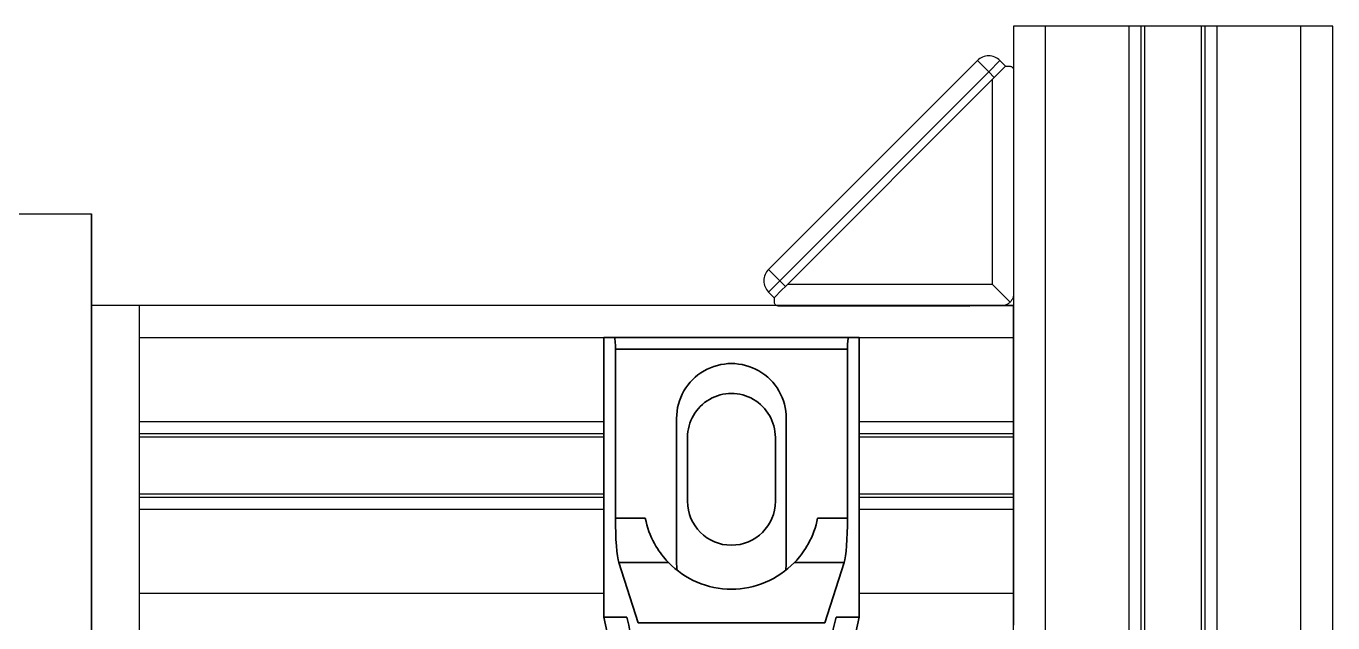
# Model space of a CAD drawing. Header units: millimetres. Extents: x -3183 to 3067, y 1033 to 2218.
# Drawn here: x -2703.9 to -2622.1, y 2046.9 to 2084.3 of the extents above; entities that cross this region are included whole.
import ezdxf

# ---------------------------------------------------------------- set-up
doc = ezdxf.new("R2010")
doc.units = ezdxf.units.MM
doc.linetypes.add('phl_thick', pattern=[0])
doc.layers.add('Kontury', color=7, linetype='Continuous', lineweight=35)
doc.layers.add('projection', color=7, linetype='Continuous')

msp = doc.modelspace()

# ---------------------------------------------------------------- linework, layer by layer
for p, q in [((-2622.05112, 2084.28669), (-2642.05112, 2084.28669)), ((-2642.05112, 2084.28669), (-2642.05112, 2066.78669)), ((-2640.05112, 2066.78669), (-2640.05112, 2084.28669)), ((-2634.80112, 2066.78669), (-2634.80112, 2084.28669)), ((-2634.05112, 2066.78669), (-2634.05112, 2084.28669)), ((-2633.82993, 2066.78669), (-2633.82993, 2084.28669)), ((-2630.27231, 2066.78669), (-2630.27231, 2084.28669)), ((-2630.05112, 2066.78669), (-2630.05112, 2084.28669)), ((-2629.30112, 2066.78669), (-2629.30112, 2084.28669)), ((-2624.05112, 2066.78669), (-2624.05112, 2084.28669)), ((-2622.05112, 2066.78669), (-2622.05112, 2084.28669)), ((-2714.30112, 2072.54289), (-2699.80112, 2072.54289)), ((-2698.30112, 2066.78669), (-2699.80112, 2066.78669)), ((-2642.05112, 2066.78669), (-2698.30112, 2066.78669)), ((-2696.80112, 1992.54289), (-2696.80112, 2066.78669)), ((-2696.80112, 2064.78669), (-2667.71977, 2064.78669)), ((-2696.80112, 2059.53669), (-2667.71977, 2059.53669)), ((-2696.80112, 2058.78669), (-2667.71977, 2058.78669)), ((-2696.80112, 2058.5655), (-2667.71977, 2058.5655)), ((-2696.80112, 2055.00789), (-2667.71977, 2055.00789)), ((-2696.80112, 2054.78669), (-2667.71977, 2054.78669)), ((-2696.80112, 2054.03669), (-2667.71977, 2054.03669)), ((-2696.80112, 2048.78669), (-2667.71977, 2048.78669))]:
    msp.add_line(p, q)
at = {"layer": 'Kontury'}
for p, q in [((-2699.80112, 2072.54289), (-2699.80112, 1883.90453)), ((-2642.05112, 2066.78669), (-2642.05112, 2046.78669)), ((-2667.71977, 2047.28669), (-2667.71977, 2064.78669)), ((-2667.05708, 2064.78669), (-2667.71977, 2064.78669)), ((-2667.05708, 2064.78669), (-2652.38247, 2064.78669)), ((-2651.71977, 2064.78669), (-2652.38247, 2064.78669)), ((-2651.71977, 2064.78669), (-2651.71977, 2047.28669)), ((-2666.98344, 2064.06169), (-2652.4561, 2064.06169)), ((-2666.98344, 2053.47179), (-2666.98344, 2064.06169)), ((-2652.4561, 2064.06169), (-2652.4561, 2053.47179)), ((-2663.15727, 2059.72419), (-2663.15727, 2059.72419)), ((-2663.15727, 2050.72419), (-2663.15727, 2059.72419)), ((-2656.28227, 2059.72419), (-2656.28227, 2059.72419)), ((-2656.28227, 2050.72419), (-2656.28227, 2059.72419)), ((-2662.46977, 2054.53669), (-2662.46977, 2058.53669)), ((-2662.46977, 2058.53669), (-2662.46977, 2058.53669)), ((-2656.96977, 2058.53669), (-2656.96977, 2054.53669)), ((-2656.96977, 2058.53669), (-2656.96977, 2058.53669)), ((-2662.46977, 2054.53669), (-2662.46977, 2054.53669)), ((-2656.96977, 2054.53669), (-2656.96977, 2054.53669)), ((-2666.98344, 2053.47179), (-2665.11569, 2053.47179)), ((-2665.07045, 2053.26398), (-2665.11569, 2053.47179)), ((-2665.01664, 2053.05587), (-2665.07045, 2053.26398)), ((-2664.95456, 2052.84938), (-2665.01664, 2053.05587)), ((-2664.88466, 2052.64631), (-2664.95456, 2052.84938)), ((-2654.48499, 2052.84938), (-2654.55489, 2052.64631)), ((-2654.4229, 2053.05587), (-2654.48499, 2052.84938)), ((-2654.36909, 2053.26398), (-2654.4229, 2053.05587)), ((-2654.32385, 2053.47179), (-2654.36909, 2053.26398)), ((-2654.32385, 2053.47179), (-2652.4561, 2053.47179)), ((-2664.80781, 2052.44825), (-2664.88466, 2052.64631)), ((-2664.72494, 2052.25672), (-2664.80781, 2052.44825)), ((-2664.63706, 2052.07298), (-2664.72494, 2052.25672)), ((-2664.5455, 2051.8981), (-2664.63706, 2052.07298)), ((-2664.45162, 2051.73319), (-2664.5455, 2051.8981)), ((-2654.89404, 2051.8981), (-2654.98793, 2051.73319)), ((-2654.80248, 2052.07298), (-2654.89404, 2051.8981)), ((-2654.7146, 2052.25672), (-2654.80248, 2052.07298)), ((-2654.63173, 2052.44825), (-2654.7146, 2052.25672)), ((-2654.55489, 2052.64631), (-2654.63173, 2052.44825)), ((-2664.35688, 2051.57916), (-2664.45162, 2051.73319)), ((-2664.26289, 2051.43668), (-2664.35688, 2051.57916)), ((-2664.17013, 2051.30493), (-2664.26289, 2051.43668)), ((-2664.07661, 2051.17997), (-2664.17013, 2051.30493)), ((-2663.98404, 2051.06307), (-2664.07661, 2051.17997)), ((-2663.8945, 2050.95598), (-2663.98404, 2051.06307)), ((-2655.45551, 2051.06307), (-2655.54505, 2050.95598)), ((-2655.36294, 2051.17997), (-2655.45551, 2051.06307)), ((-2655.26941, 2051.30493), (-2655.36294, 2051.17997)), ((-2655.17666, 2051.43668), (-2655.26941, 2051.30493)), ((-2655.08266, 2051.57916), (-2655.17666, 2051.43668)), ((-2654.98793, 2051.73319), (-2655.08266, 2051.57916)), ((-2666.77748, 2050.70601), (-2663.6664, 2050.70601)), ((-2665.55996, 2046.92625), (-2666.77748, 2050.70601)), ((-2663.81023, 2050.86001), (-2663.8945, 2050.95598)), ((-2663.73348, 2050.77636), (-2663.81023, 2050.86001)), ((-2663.66644, 2050.70604), (-2663.73348, 2050.77636)), ((-2663.15727, 2050.72419), (-2663.15727, 2050.72419)), ((-2656.28227, 2050.72419), (-2656.28227, 2050.72419)), ((-2655.70606, 2050.77636), (-2655.77314, 2050.70601)), ((-2655.77314, 2050.70601), (-2652.66206, 2050.70601)), ((-2655.62931, 2050.86001), (-2655.70606, 2050.77636)), ((-2655.54505, 2050.95598), (-2655.62931, 2050.86001)), ((-2652.66206, 2050.70601), (-2653.87958, 2046.92625)), ((-2667.71977, 2047.28669), (-2666.83281, 2043.22169)), ((-2666.27422, 2047.28669), (-2667.71977, 2047.28669)), ((-2651.71977, 2047.28669), (-2653.16532, 2047.28669)), ((-2652.60674, 2043.22169), (-2651.71977, 2047.28669)), ((-2665.55996, 2046.92625), (-2653.87958, 2046.92625))]:
    msp.add_line(p, q, dxfattribs=at)
for centre, radius, start, end in [((-2659.71977, 2059.72419), 3.4375, 0, 180.0000198), ((-2659.71977, 2058.53669), 2.75, 0, 180.0000198), ((-2659.71977, 2054.53669), 2.75, 180.0000198, 0), ((-2659.71977, 2050.72419), 3.4375, 180.0000198, 188.5535228), ((-2659.71977, 2050.72419), 3.4375, 351.4464772, 0)]:
    msp.add_arc(centre, radius, start, end, dxfattribs=at)
for centre, major_axis, ratio, start_param, end_param in [((-2667.05708, 2064.06169), (0, 0.725), 0.1015625, -1.57079633, 0), ((-2652.38247, 2064.06169), (0, -0.725), 0.1015625, -3.14159265, -1.57079633), ((-2666.68891, 2053.47179), (0, -2.9), 0.1015625, -1.57079633, -0.30543262), ((-2652.75063, 2053.47179), (0, 2.9), 0.1015625, -2.83616003, -1.57079633), ((-2659.71977, 2054.53669), (0, 5.5), 1, 2.34128693, 3.94189838), ((-2729.51977, 2032.28669), (-65, 0), 1, -2.97255809, -2.90872448), ((-2589.91977, 2032.28669), (65, 0), 1, 2.90872448, 2.97255809)]:
    msp.add_ellipse(centre, major_axis=major_axis, ratio=ratio, start_param=start_param, end_param=end_param, dxfattribs=at)
at = {"layer": 'projection', "color": 7, "linetype": 'phl_thick'}
for p, q in [((-2644.31609, 2082.13314), (-2657.39757, 2069.05167)), ((-2644.31609, 2082.13314), (-2643.60898, 2081.42603)), ((-2642.90188, 2082.13314), (-2643.60898, 2081.42603)), ((-2642.90188, 2082.13314), (-2642.54832, 2081.77959)), ((-2643.60898, 2081.42603), (-2656.69046, 2068.34456)), ((-2643.60898, 2081.42603), (-2643.25543, 2081.07248)), ((-2642.54617, 2081.78174), (-2643.03566, 2081.29225)), ((-2642.54617, 2081.78174), (-2642.29617, 2081.78174)), ((-2642.29617, 2081.78174), (-2642.25684, 2081.77863)), ((-2642.25684, 2081.77863), (-2642.22047, 2081.77004)), ((-2642.22047, 2081.77004), (-2642.18725, 2081.75677)), ((-2642.18725, 2081.75677), (-2642.15733, 2081.73964)), ((-2642.15733, 2081.73964), (-2642.13085, 2081.71928)), ((-2642.13085, 2081.71928), (-2642.10793, 2081.69626)), ((-2642.10793, 2081.69626), (-2642.08864, 2081.67114)), ((-2642.08864, 2081.67114), (-2642.07301, 2081.64444)), ((-2642.07301, 2081.64444), (-2642.06103, 2081.61667)), ((-2642.06103, 2081.61667), (-2642.05266, 2081.58832)), ((-2642.05266, 2081.58832), (-2642.04776, 2081.55987)), ((-2642.04776, 2081.55987), (-2642.04617, 2081.53174)), ((-2642.04617, 2081.53174), (-2642.04617, 2069.53162)), ((-2643.03566, 2081.29225), (-2656.33691, 2067.99101)), ((-2643.39617, 2080.93174), (-2643.39617, 2068.13174)), ((-2657.39757, 2069.05167), (-2656.33691, 2067.99101)), ((-2642.04623, 2069.53168), (-2642.05112, 2069.52679)), ((-2642.05112, 2069.52679), (-2642.05112, 2067.44572)), ((-2642.04623, 2069.53168), (-2642.04617, 2069.53162)), ((-2656.69046, 2068.34456), (-2657.39757, 2067.63745)), ((-2657.39757, 2067.63745), (-2657.04401, 2067.2839)), ((-2656.55668, 2067.77123), (-2657.04617, 2067.28174)), ((-2656.33691, 2067.99101), (-2656.55668, 2067.77123)), ((-2656.19617, 2068.13174), (-2643.39617, 2068.13174)), ((-2643.39617, 2068.13174), (-2642.26584, 2067.00141)), ((-2642.05826, 2067.39846), (-2642.06843, 2067.35088)), ((-2642.05112, 2067.44572), (-2642.05826, 2067.39846)), ((-2657.04617, 2067.28174), (-2657.04617, 2067.03174)), ((-2657.04617, 2067.03174), (-2657.04309, 2066.99241)), ((-2657.04309, 2066.99241), (-2657.03443, 2066.95605)), ((-2657.03443, 2066.95605), (-2657.02119, 2066.92282)), ((-2657.02119, 2066.92282), (-2657.00407, 2066.8929)), ((-2657.00407, 2066.8929), (-2656.98371, 2066.86643)), ((-2656.98371, 2066.86643), (-2656.96069, 2066.8435)), ((-2656.96069, 2066.8435), (-2656.93556, 2066.82421)), ((-2656.93556, 2066.82421), (-2656.90886, 2066.80858)), ((-2656.90886, 2066.80858), (-2656.88109, 2066.79661)), ((-2656.88109, 2066.79661), (-2656.85275, 2066.78823)), ((-2656.85275, 2066.78823), (-2656.8243, 2066.78333)), ((-2656.8243, 2066.78333), (-2656.79617, 2066.78174)), ((-2656.79617, 2066.78174), (-2644.79617, 2066.78174)), ((-2652.05112, 2066.78669), (-2642.05112, 2066.78669)), ((-2644.79122, 2066.78669), (-2644.79617, 2066.78174)), ((-2644.79122, 2066.78669), (-2642.71014, 2066.78669)), ((-2642.66289, 2066.79383), (-2642.71014, 2066.78669)), ((-2642.61531, 2066.80401), (-2642.66289, 2066.79383)), ((-2642.56776, 2066.81742), (-2642.61531, 2066.80401)), ((-2642.52062, 2066.83419), (-2642.56776, 2066.81742)), ((-2642.47425, 2066.85434), (-2642.52062, 2066.83419)), ((-2642.42903, 2066.8779), (-2642.47425, 2066.85434)), ((-2642.38525, 2066.90454), (-2642.42903, 2066.8779)), ((-2642.34324, 2066.93413), (-2642.38525, 2066.90454)), ((-2642.30333, 2066.96648), (-2642.34324, 2066.93413)), ((-2642.26584, 2067.00141), (-2642.30333, 2066.96648)), ((-2642.2309, 2067.0389), (-2642.26584, 2067.00141)), ((-2642.19855, 2067.07881), (-2642.2309, 2067.0389)), ((-2642.16896, 2067.12082), (-2642.19855, 2067.07881)), ((-2642.14232, 2067.1646), (-2642.16896, 2067.12082)), ((-2642.11877, 2067.20983), (-2642.14232, 2067.1646)), ((-2642.09862, 2067.2562), (-2642.11877, 2067.20983)), ((-2642.08185, 2067.30334), (-2642.09862, 2067.2562)), ((-2642.06843, 2067.35088), (-2642.08185, 2067.30334)), ((-2642.05112, 2036.29289), (-2642.05112, 2066.78669)), ((-2642.05112, 2064.78669), (-2642.05112, 2066.78669)), ((-2640.05112, 2036.29289), (-2640.05112, 2066.78669)), ((-2634.80112, 2036.29289), (-2634.80112, 2066.78669)), ((-2634.05112, 2036.29289), (-2634.05112, 2066.78669)), ((-2633.82993, 2036.29289), (-2633.82993, 2066.78669)), ((-2630.27231, 2036.29289), (-2630.27231, 2066.78669)), ((-2630.05112, 2036.29289), (-2630.05112, 2066.78669)), ((-2629.30112, 2036.29289), (-2629.30112, 2066.78669)), ((-2624.05112, 1867.15453), (-2624.05112, 2066.78669)), ((-2622.05112, 1867.15453), (-2622.05112, 2066.78669)), ((-2642.05112, 2064.54289), (-2642.05112, 2065.29289)), ((-2652.05112, 2064.78669), (-2642.05112, 2064.78669)), ((-2642.05112, 2064.32169), (-2642.05112, 2064.54289)), ((-2642.05112, 2060.54289), (-2642.05112, 2060.76408)), ((-2651.71977, 2059.53669), (-2642.05112, 2059.53669)), ((-2642.05112, 2058.78669), (-2642.05112, 2059.53669)), ((-2642.05112, 2058.78669), (-2642.05112, 2059.53669)), ((-2651.71977, 2058.78669), (-2642.05112, 2058.78669)), ((-2651.71977, 2058.5655), (-2642.05112, 2058.5655)), ((-2642.05112, 2058.5655), (-2642.05112, 2058.78669)), ((-2642.05112, 2058.5655), (-2642.05112, 2058.78669)), ((-2651.71977, 2055.00789), (-2642.05112, 2055.00789)), ((-2651.71977, 2054.78669), (-2642.05112, 2054.78669)), ((-2642.05112, 2054.78669), (-2642.05112, 2055.00789)), ((-2642.05112, 2054.78669), (-2642.05112, 2055.00789)), ((-2651.71977, 2054.03669), (-2642.05112, 2054.03669)), ((-2651.71977, 2048.78669), (-2642.05112, 2048.78669))]:
    msp.add_line(p, q, dxfattribs=at)
for centre, start, end in [((-2643.60898, 2081.42603), 44.999985, 135.0000175), ((-2656.69046, 2068.34456), 134.9999825, 225.000015)]:
    msp.add_arc(centre, 1, start, end, dxfattribs=at)

doc.saveas('drawing.dxf')
